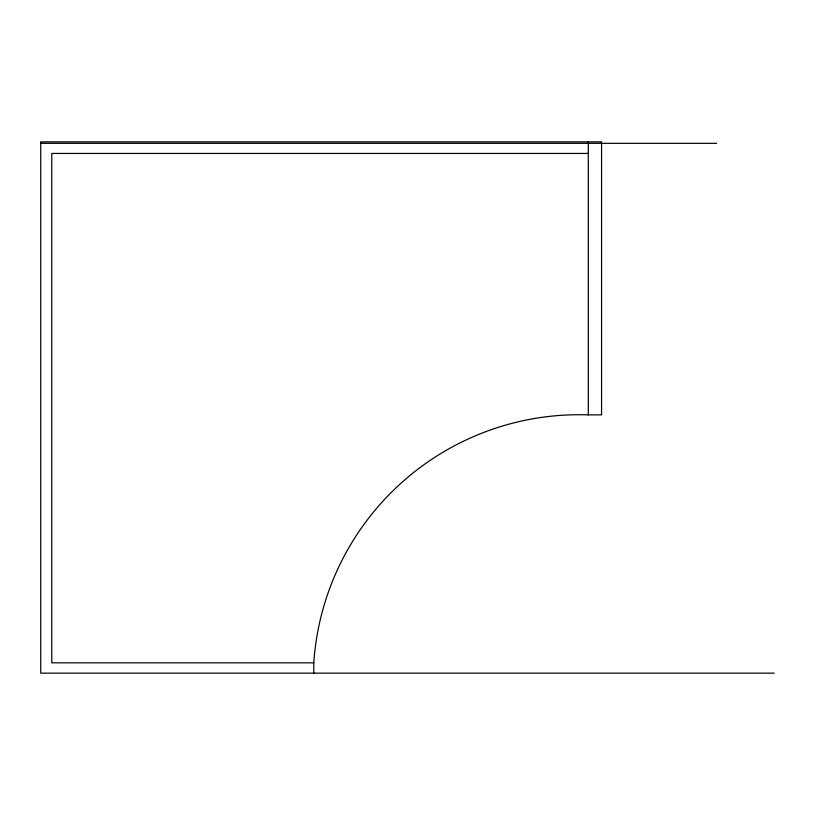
<?xml version="1.0" encoding="UTF-8"?>
<svg xmlns="http://www.w3.org/2000/svg" width="815" height="815" viewBox="0 0 815 815"><rect width="100%" height="100%" fill="white"/><g stroke="black" fill="none" stroke-linecap="round" stroke-linejoin="round"><path stroke-width="1.22" d="M40.75 143.318L716.691 143.318M588.287 153.434L51.783 153.434L51.783 662.819L313.785 662.819A265.996 265.996 0 0 1 588.287 414.876L601.572 414.876L601.572 141.851L40.75 141.851L40.75 673.149L774.25 673.149M588.287 141.851L588.287 414.876M313.785 662.819L313.785 673.149"/></g></svg>
